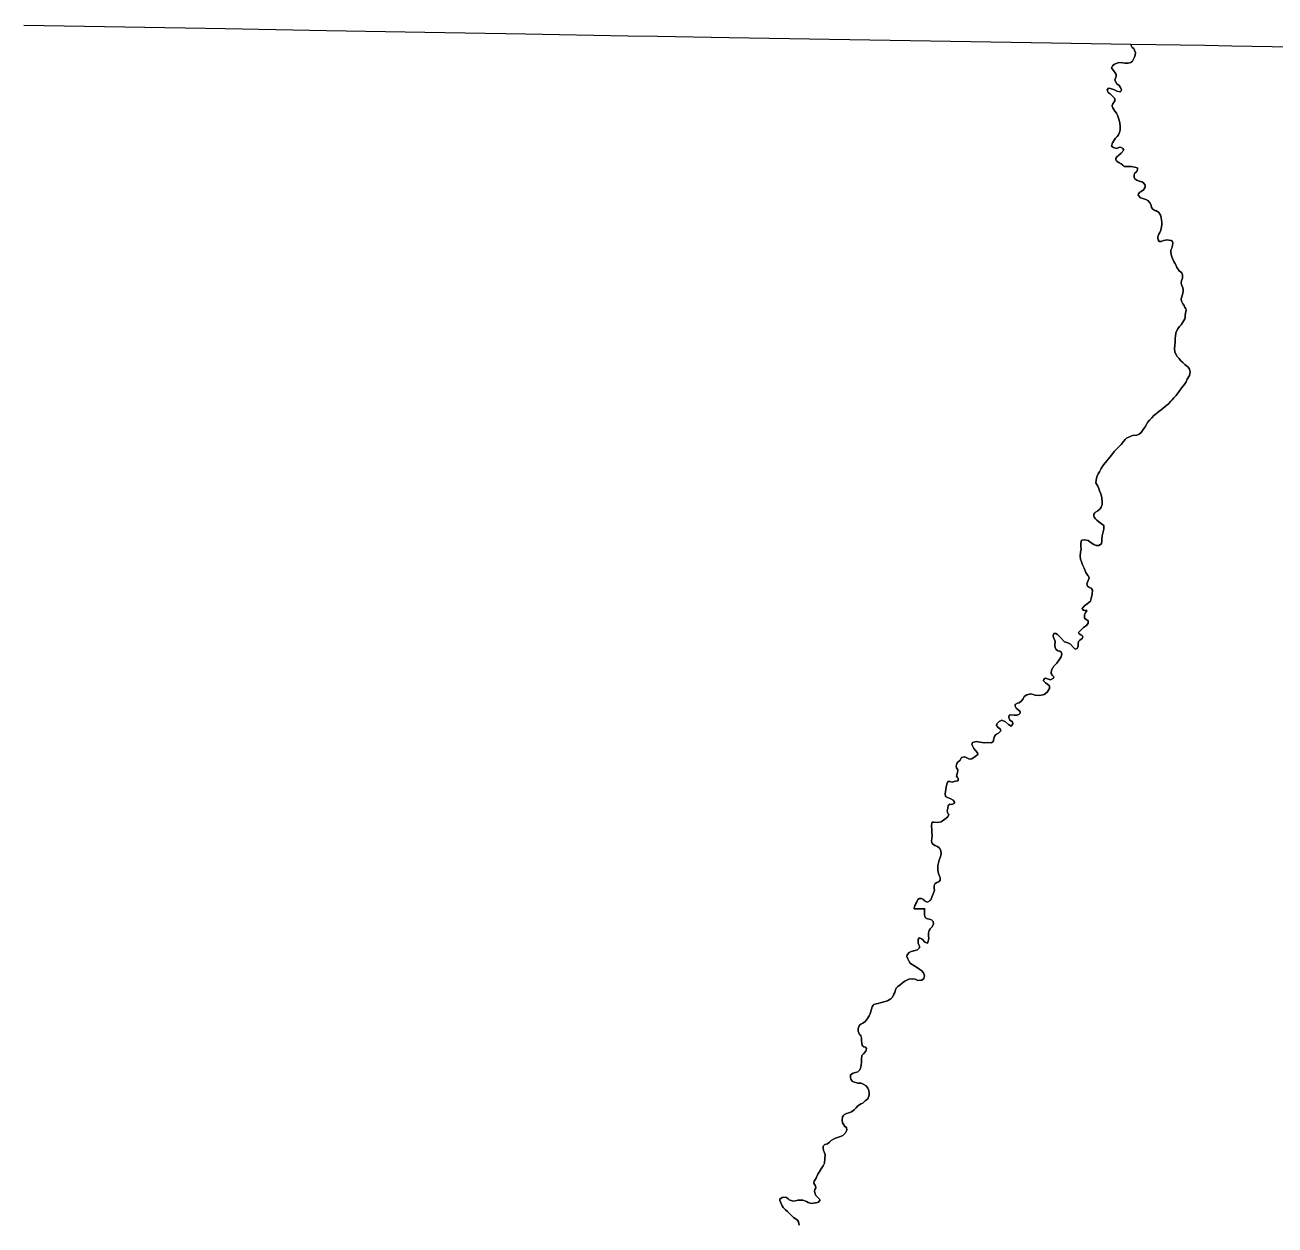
# Model space of a CAD drawing. Header units: inches. Extents: x 141448 to 685535, y 3466439 to 4099221.
# Drawn here: x 345235 to 365205, y 4077116 to 4096286 of the extents above; entities that cross this region are included whole.
import ezdxf

# ---------------------------------------------------------------- set-up
doc = ezdxf.new("R2010")
doc.units = ezdxf.units.IN
doc.header["$MEASUREMENT"] = 0
doc.layers.add('az_county', color=7, linetype='Continuous')

msp = doc.modelspace()

# ---------------------------------------------------------------- linework, layer by layer
at = {"layer": 'az_county'}
for points in [[(345214.1875, 4096285.5), (346829.46875, 4096256.75), (348433.5625, 4096228.25), (350051.03125, 4096199.75), (351625.03125, 4096171.75), (353228.65625, 4096143.25), (354863.4375, 4096114.5), (355340.75, 4096106.25), (356482.75, 4096087.25), (358087.9375, 4096060.75), (359699.84375, 4096034.25), (361306.84375, 4096008), (362907.25, 4095981.75), (362907.03125, 4095957.75), (362924.03125, 4095927.25), (362946.9375, 4095912), (362977.4375, 4095840.75), (362969.75, 4095805.25), (362959.65625, 4095772.25), (362941.84375, 4095739.25), (362926.65625, 4095708.75), (362904.53125, 4095693.25), (362904.4375, 4095688.25), (362858.03125, 4095678.25), (362807.25, 4095675.75), (362774.25, 4095680.75), (362708.25, 4095685.75), (362642.15625, 4095658), (362606.65625, 4095632.5), (362593.9375, 4095599.5), (362637.15625, 4095541.25), (362652.34375, 4095523.25), (362665.15625, 4095495.25), (362665.15625, 4095464.75), (362647.25, 4095409), (362654.9375, 4095383.75), (362680.34375, 4095348), (362713.34375, 4095317.5), (362738.75, 4095287), (362751.4375, 4095248.75), (362738.75, 4095215.75), (362680.34375, 4095226.25), (362639.75, 4095251.5), (362578.75, 4095269.25), (362543.25, 4095274.25), (362525.4375, 4095251.5), (362540.65625, 4095208.25), (362573.75, 4095185.25), (362601.65625, 4095154.75), (362644.84375, 4095109.25), (362644.84375, 4095076.25), (362627.0625, 4095043.25), (362614.375, 4095027.75), (362604.28125, 4095000), (362604.28125, 4094982.25), (362611.875, 4094961.75), (362645.28125, 4094910.5), (362649.96875, 4094903.25), (362670.28125, 4094875.5), (362688.0625, 4094847.5), (362700.78125, 4094812), (362716.0625, 4094763.75), (362726.1875, 4094715.25), (362733.78125, 4094667.25), (362733.78125, 4094618.75), (362726.1875, 4094585.75), (362703.375, 4094532.5), (362685.6875, 4094502), (362657.6875, 4094476.75), (362634.78125, 4094443.75), (362609.46875, 4094405.5), (362594.1875, 4094349.5), (362622.1875, 4094326.75), (362672.96875, 4094314), (362708.46875, 4094329.25), (362736.46875, 4094331.75), (362774.46875, 4094311.5), (362787.28125, 4094283.5), (362749.1875, 4094240.25), (362703.46875, 4094202.25), (362677.96875, 4094179.25), (362662.78125, 4094154), (362660.28125, 4094128.5), (362678.0625, 4094108.25), (362713.6875, 4094085.25), (362749.1875, 4094067.75), (362771.96875, 4094047.25), (362797.46875, 4094027), (362825.375, 4094024.25), (362865.96875, 4094027), (362881.46875, 4094026), (362911.6875, 4094024.25), (363005.6875, 4094001.75), (363010.78125, 4093976.25), (362995.5625, 4093945.75), (362967.6875, 4093917.75), (362952.375, 4093894.75), (362952.40625, 4093856.75), (362967.71875, 4093826.25), (362998.21875, 4093806), (363033.71875, 4093793.25), (363076.8125, 4093780.5), (363104.8125, 4093762.75), (363130.21875, 4093727.25), (363132.8125, 4093696.75), (363102.3125, 4093653.5), (363069.3125, 4093625.75), (363043.90625, 4093612.75), (363023.59375, 4093587.5), (363021, 4093567.25), (363054, 4093526.5), (363094.71875, 4093511.25), (363143, 4093498.75), (363173.40625, 4093480.75), (363209, 4093440.25), (363224.21875, 4093402), (363234.40625, 4093369), (363252.21875, 4093341.25), (363285.21875, 4093323.25), (363310.59375, 4093315.75), (363348.71875, 4093292.75), (363374.09375, 4093249.5), (363386.8125, 4093208.75), (363391.90625, 4093168), (363399.5, 4093137.5), (363397, 4093097), (363391.90625, 4093059), (363379.21875, 4093008), (363366.5, 4092970), (363351.3125, 4092942), (363338.59375, 4092919), (363335.40625, 4092895.5), (363333.5, 4092881), (363338.59375, 4092853), (363353.8125, 4092827.5), (363384.3125, 4092827.5), (363425, 4092840.5), (363452.90625, 4092850.5), (363483.3125, 4092853), (363511.3125, 4092850.5), (363544.3125, 4092840.5), (363564.71875, 4092825), (363574.8125, 4092805), (363569.71875, 4092764), (363557, 4092718.5), (363541.84375, 4092688), (363539.34375, 4092657.5), (363546.9375, 4092619.5), (363557.125, 4092583.75), (363569.84375, 4092556), (363587.53125, 4092507.5), (363602.84375, 4092482), (363625.75, 4092444), (363638.34375, 4092413.5), (363651.125, 4092390.75), (363671.4375, 4092357.75), (363694.34375, 4092342.5), (363717.125, 4092327.25), (363727.34375, 4092294), (363727.34375, 4092243.5), (363712.03125, 4092202.75), (363704.53125, 4092162), (363709.53125, 4092139.25), (363714.625, 4092121.5), (363732.4375, 4092086), (363740.03125, 4092058), (363737.53125, 4092027.5), (363727.34375, 4091979), (363714.75, 4091941), (363707.03125, 4091915.5), (363704.53125, 4091898), (363709.625, 4091872.5), (363727.34375, 4091844.5), (363735.03125, 4091829.25), (363752.84375, 4091806.5), (363760.4375, 4091783.5), (363768.03125, 4091768.25), (363778.25, 4091750.5), (363788.34375, 4091727.5), (363773.125, 4091682), (363770.625, 4091646.5), (363768.03125, 4091618.5), (363763.03125, 4091590.5), (363735.0625, 4091537), (363704.65625, 4091496.5), (363681.78125, 4091468.5), (363651.28125, 4091430.5), (363628.46875, 4091382), (363613.28125, 4091323.5), (363610.78125, 4091270.5), (363608.15625, 4091219.5), (363603.0625, 4091171.25), (363600.5625, 4091112.75), (363605.65625, 4091064.5), (363618.375, 4091026.5), (363641.28125, 4090991), (363674.28125, 4090955.5), (363697.0625, 4090927.5), (363730.15625, 4090891.75), (363763.15625, 4090861.5), (363791.0625, 4090841), (363816.5625, 4090820.5), (363836.875, 4090787.5), (363846.96875, 4090747), (363839.375, 4090688.5), (363803.875, 4090627.5), (363783.5625, 4090584.5), (363753.0625, 4090538.5), (363717.5625, 4090493), (363684.5625, 4090447.25), (363661.6875, 4090419.25), (363623.59375, 4090368.5), (363588.09375, 4090327.75), (363562.6875, 4090300), (363539.8125, 4090274.5), (363501.6875, 4090236.25), (363448.40625, 4090190.5), (363417.90625, 4090165), (363384.90625, 4090137.25), (363346.8125, 4090109.25), (363319, 4090085), (363308.8125, 4090076.25), (363270.59375, 4090048.25), (363235.09375, 4090010), (363202.09375, 4089974.5), (363169.09375, 4089936.5), (363151.3125, 4089901), (363128.40625, 4089865.5), (363098, 4089824.5), (363065, 4089774), (363034.5, 4089751), (362999, 4089735.75), (362930.40625, 4089725.5), (362879.59375, 4089707.75), (362833.90625, 4089685), (362813.3125, 4089664.25), (362783.09375, 4089634), (362745, 4089583.25), (362719.59375, 4089555.5), (362684.09375, 4089519.75), (362640.90625, 4089476.5), (362592.6875, 4089415.5), (362470.8125, 4089265.5), (362455.59375, 4089245.5), (362427.625, 4089202), (362399.84375, 4089148.75), (362379.4375, 4089113.25), (362359.125, 4089070), (362346.4375, 4089014), (362343.9375, 4088973.5), (362371.84375, 4088920), (362392.125, 4088882), (362402.34375, 4088844), (362420.125, 4088798), (362440.4375, 4088737.25), (362443.03125, 4088658.5), (362443.03125, 4088628), (362430.34375, 4088584.75), (362412.53125, 4088554.25), (362377.03125, 4088523.75), (362338.9375, 4088503.5), (362329.125, 4088493.5), (362308.4375, 4088473), (362308.4375, 4088450), (362316.125, 4088424.75), (362336.4375, 4088399.25), (362356.71875, 4088376.5), (362392.34375, 4088348.5), (362432.9375, 4088318), (362468.4375, 4088290), (362471.03125, 4088234), (362455.84375, 4088165.5), (362443.125, 4088122.5), (362440.625, 4088071.5), (362440.625, 4088038.5), (362432.96875, 4087995.5), (362392.375, 4087970), (362346.65625, 4087970), (362308.5625, 4087987.75), (362267.96875, 4088015.5), (362219.625, 4088048.5), (362153.625, 4088061.5), (362112.9375, 4088053.75), (362100.375, 4088003), (362105.375, 4087957.25), (362107.96875, 4087914), (362097.875, 4087865.75), (362090.15625, 4087802.25), (362097.875, 4087754), (362115.65625, 4087710.75), (362130.875, 4087662.5), (362153.65625, 4087606.5), (362181.65625, 4087540.5), (362217.25, 4087492.25), (362227.375, 4087479.5), (362237.5625, 4087446.5), (362219.75, 4087413.5), (362199.46875, 4087360.25), (362207.15625, 4087322), (362240.15625, 4087299.25), (362268.0625, 4087286.5), (362290.96875, 4087256), (362283.375, 4087195), (362265.5625, 4087124), (362255.375, 4087083.25), (362204.65625, 4087037.5), (362163.96875, 4087007), (362125.875, 4086964), (362130.96875, 4086946), (362153.875, 4086933.5), (362191.96875, 4086938.5), (362199.5625, 4086925.75), (362179.25, 4086898), (362173.0625, 4086884), (362169.0625, 4086875), (362163.96875, 4086862.25), (362164, 4086809), (362181.90625, 4086793.5), (362217.40625, 4086768.25), (362219.90625, 4086730), (362192, 4086692), (362146.28125, 4086659), (362108.1875, 4086621), (362080.28125, 4086595.5), (362065, 4086580.25), (362075.1875, 4086560), (362100.59375, 4086544.5), (362123.5, 4086532), (362136.1875, 4086511.5), (362126, 4086486.25), (362087.90625, 4086458.25), (362067.59375, 4086435.5), (362060, 4086397.25), (362062.5, 4086361.75), (362042.1875, 4086323.5), (362014.28125, 4086316), (361978.6875, 4086346.5), (361935.5, 4086392.25), (361894.90625, 4086415), (361841.59375, 4086430.25), (361785.6875, 4086496.5), (361752.6875, 4086527), (361729.90625, 4086547), (361701.90625, 4086565), (361671.40625, 4086562.5), (361658.6875, 4086532), (361666.40625, 4086496.5), (361686.6875, 4086458.25), (361691.6875, 4086432.75), (361689.1875, 4086382), (361691.78125, 4086341.5), (361704.5, 4086316), (361737.5, 4086290.5), (361768, 4086280.5), (361788.28125, 4086267.75), (361801, 4086239.75), (361790.90625, 4086191.5), (361755.28125, 4086145.75), (361717.1875, 4086092.5), (361663.90625, 4086039), (361653.6875, 4086018.75), (361636, 4085980.5), (361628.40625, 4085927.25), (361643.59375, 4085899.25), (361669, 4085871.5), (361663.90625, 4085851), (361618.1875, 4085825.5), (361572.5, 4085838.25), (361539.5, 4085851), (361514.09375, 4085833.25), (361509, 4085810.5), (361537, 4085774.75), (361577.59375, 4085752), (361603, 4085729), (361603, 4085688.5), (361564.90625, 4085627.5), (361516.6875, 4085592), (361445.59375, 4085574), (361374.5, 4085579), (361305.90625, 4085599.5), (361239.90625, 4085586.75), (361199.1875, 4085558.75), (361181, 4085520.5), (361151.03125, 4085482.5), (361115.4375, 4085457), (361090.03125, 4085454.5), (361054.53125, 4085431.75), (361052.03125, 4085406.5), (361069.71875, 4085370.75), (361100.21875, 4085348), (361133.21875, 4085320), (361134.71875, 4085303.75), (361135.8125, 4085292), (361112.9375, 4085269), (361082.53125, 4085261.5), (361039.3125, 4085261.5), (360986.03125, 4085264), (360958.03125, 4085259), (360953.03125, 4085223.5), (360970.71875, 4085182.75), (361008.9375, 4085152.25), (361013.9375, 4085121.75), (360988.53125, 4085086.25), (360945.4375, 4085111.5), (360897.125, 4085154.75), (360841.21875, 4085180), (360800.625, 4085160), (360762.53125, 4085124.25), (360754.9375, 4085096.5), (360787.9375, 4085055.75), (360815.9375, 4085043), (360823.53125, 4085007.5), (360787.9375, 4084972), (360747.3125, 4084954), (360721.9375, 4084921), (360706.71875, 4084867.5), (360709.21875, 4084844.75), (360676.21875, 4084819.5), (360615.21875, 4084824.5), (360564.53125, 4084819.5), (360490.8125, 4084829.5), (360434.9375, 4084837), (360374.03125, 4084822), (360363.9375, 4084791.5), (360391.8125, 4084728), (360419.71875, 4084697.5), (360452.71875, 4084659.25), (360455.3125, 4084634), (360417.21875, 4084598.5), (360363.9375, 4084565.25), (360323.21875, 4084555), (360272.4375, 4084583), (360249.625, 4084595.75), (360198.8125, 4084583), (360173.4375, 4084540), (360140.4375, 4084509.5), (360122.625, 4084489), (360109.9375, 4084443.25), (360115.03125, 4084418), (360137.9375, 4084387.5), (360130.3125, 4084344.25), (360117.625, 4084285.75), (360127.71875, 4084270.5), (360143.03125, 4084252.75), (360145.53125, 4084212), (360102.4375, 4084204.5), (360077.03125, 4084202), (360046.53125, 4084191.75), (360008.4375, 4084199.5), (359975.4375, 4084199.5), (359967.8125, 4084176.5), (359952.53125, 4084118), (359944.96875, 4084067.25), (359934.84375, 4084006.25), (359939.96875, 4083963), (359970.46875, 4083942.75), (360023.75, 4083922.5), (360061.84375, 4083904.75), (360082.15625, 4083869), (360082.15625, 4083854), (360052.34375, 4083838), (360038.96875, 4083831), (360008.5625, 4083838.5), (359985.65625, 4083815.75), (359975.5625, 4083775), (359965.34375, 4083729.5), (359980.5625, 4083688.75), (359993.25, 4083676), (359980.5625, 4083635.5), (359932.34375, 4083597.25), (359868.96875, 4083554), (359815.5625, 4083546.5), (359754.5625, 4083551.5), (359729.25, 4083549), (359721.5625, 4083538.75), (359719.0625, 4083488), (359721.5625, 4083432), (359724.15625, 4083391.5), (359729.25, 4083333), (359724.15625, 4083292.5), (359716.5625, 4083246.5), (359726.75, 4083208.5), (359769.96875, 4083180.5), (359815.5625, 4083163), (359843.5625, 4083137.5), (359866.46875, 4083096.75), (359871.5625, 4083041), (359853.75, 4082985), (359838.5625, 4082944.5), (359818.25, 4082860.5), (359815.6875, 4082812.25), (359820.78125, 4082784.25), (359828.5, 4082733.5), (359841.09375, 4082698), (359853.78125, 4082667.5), (359853.78125, 4082621.75), (359836.09375, 4082599), (359800.5, 4082586), (359775.09375, 4082568.5), (359759.875, 4082540.5), (359759.875, 4082489.5), (359762.5, 4082464), (359752.28125, 4082431), (359734.5, 4082377.75), (359704.09375, 4082311.75), (359691.375, 4082299), (359676.09375, 4082281.25), (359645.6875, 4082271), (359607.59375, 4082294), (359587.28125, 4082314.25), (359569, 4082324), (359559.28125, 4082329.5), (359526.28125, 4082329.5), (359500.875, 4082314.25), (359480.59375, 4082278.5), (359465.375, 4082253.25), (359459.59375, 4082237), (359452.59375, 4082217.5), (359440, 4082179.5), (359438.59375, 4082167), (359566.375, 4082165), (359608.1875, 4082164.25), (359607.1875, 4082151.5), (359607.1875, 4082123.75), (359604.59375, 4082078), (359609.6875, 4082042.5), (359619.78125, 4082024.5), (359652.78125, 4082006.75), (359683.28125, 4082001.5), (359716.28125, 4081989), (359744.09375, 4081966), (359746.59375, 4081925.25), (359728.875, 4081877), (359698.375, 4081846.5), (359680.59375, 4081818.5), (359670.5, 4081778), (359667.875, 4081734.75), (359673, 4081694), (359665.28125, 4081651), (359652.59375, 4081620.5), (359609.5, 4081633), (359571.5, 4081676.5), (359556.09375, 4081687), (359538.5, 4081699.5), (359518.1875, 4081702), (359505.5, 4081674), (359505.5, 4081641), (359502.875, 4081615.5), (359513, 4081592.5), (359525.6875, 4081572.25), (359525.6875, 4081544.25), (359492.6875, 4081511.25), (359457.09375, 4081501), (359393.6875, 4081486), (359358.1875, 4081470.75), (359330.3125, 4081432.5), (359325.21875, 4081404.75), (359337.8125, 4081369), (359363.21875, 4081315.75), (359381.03125, 4081295.5), (359408.8125, 4081275), (359449.53125, 4081249.5), (359492.625, 4081224), (359528.125, 4081198.5), (359549.03125, 4081185), (359556.03125, 4081180.75), (359591.53125, 4081142.5), (359604.125, 4081094.5), (359594.03125, 4081053.5), (359561.03125, 4081028.25), (359546.625, 4081026.5), (359500.125, 4081020.75), (359454.40625, 4081041), (359418.90625, 4081048.75), (359355.53125, 4081041.25), (359289.53125, 4081013.5), (359253.90625, 4080985.5), (359215.8125, 4080950), (359180.3125, 4080927), (359154.90625, 4080901.5), (359134.625, 4080858.5), (359132.03125, 4080830.5), (359116.8125, 4080802.5), (359094.03125, 4080754.25), (359068.53125, 4080726.5), (359012.71875, 4080696), (358977.125, 4080685.75), (358916.3125, 4080670.5), (358875.625, 4080658), (358865.53125, 4080655.5), (358832.53125, 4080650.5), (358794.53125, 4080640.25), (358785.53125, 4080626.75), (358769.125, 4080602), (358758.90625, 4080564), (358748.71875, 4080533.5), (358741.125, 4080503), (358733.53125, 4080477.5), (358720.8125, 4080454.75), (358682.625, 4080396.5), (358657.3125, 4080368.5), (358621.8125, 4080340.5), (358588.8125, 4080322.75), (358565.90625, 4080310), (358545.625, 4080254), (358548.125, 4080213.5), (358555.71875, 4080183), (358568.40625, 4080157.5), (358588.625, 4080142.25), (358598.8125, 4080099), (358596.21875, 4080061), (358611.4375, 4079982), (358636.84375, 4079964.25), (358664.75, 4079954), (358679.9375, 4079933.75), (358667.25, 4079890.5), (358629.15625, 4079850), (358606.34375, 4079822), (358601.15625, 4079771), (358601.15625, 4079723), (358593.5625, 4079667), (358585.9375, 4079639), (358570.65625, 4079595.75), (358537.65625, 4079560.25), (358502.15625, 4079552.5), (358464.0625, 4079542.5), (358423.4375, 4079514.5), (358423.4375, 4079476.5), (358428.5625, 4079446), (358448.75, 4079415.5), (358469.0625, 4079400.25), (358540.15625, 4079382.5), (358593.34375, 4079379.75), (358623.84375, 4079367), (358672.0625, 4079339), (358702.4375, 4079303.5), (358717.65625, 4079262.5), (358720.15625, 4079222), (358720.15625, 4079189), (358697.34375, 4079130.5), (358659.15625, 4079097.5), (358618.65625, 4079064.5), (358588.15625, 4079049.5), (358567.15625, 4079036.5), (358542.4375, 4079021.5), (358512.0625, 4078988.5), (358484.0625, 4078958), (358438.34375, 4078922.5), (358395.15625, 4078909.75), (358359.65625, 4078897), (358329.25, 4078879.25), (358308.9375, 4078864), (358293.65625, 4078841.25), (358288.5625, 4078790.5), (358296.15625, 4078749.75), (358313.9375, 4078716.5), (358331.65625, 4078691.25), (358357.0625, 4078673.5), (358362.09375, 4078632.75), (358341.78125, 4078587), (358298.6875, 4078546.5), (358263.09375, 4078528.5), (358217.375, 4078516), (358181.875, 4078500.75), (358148.875, 4078485.5), (358115.875, 4078467.75), (358085.46875, 4078440), (358054.96875, 4078414.5), (358011.875, 4078399.25), (357988.96875, 4078376.5), (357983.875, 4078341), (357994.09375, 4078305.25), (358004.1875, 4078282.5), (358019.375, 4078234), (358014.28125, 4078180.5), (358006.59375, 4078104.5), (357986.28125, 4078061.25), (357955.78125, 4078010.5), (357922.78125, 4077962), (357902.46875, 4077929), (357879.59375, 4077881), (357872.46875, 4077865.5), (357864.375, 4077848), (357844.09375, 4077815), (357838.96875, 4077784.5), (357854.1875, 4077759), (357864.375, 4077743.5), (357869.59375, 4077710.5), (357854.1875, 4077682.5), (357849.09375, 4077649.5), (357856.6875, 4077614), (357867.1875, 4077588.5), (357902.28125, 4077553), (357922.59375, 4077535), (357937.78125, 4077517.5), (357912.375, 4077481.75), (357876.875, 4077471.5), (357864.96875, 4077469.5), (357800.6875, 4077459), (357747.46875, 4077474.5), (357719.59375, 4077489.5), (357661.1875, 4077512.5), (357610.46875, 4077515), (357582.59375, 4077510), (357564.78125, 4077507.5), (357506.375, 4077497.5), (357445.59375, 4077515.5), (357427.78125, 4077533), (357399.875, 4077556), (357356.6875, 4077558.5), (357333.875, 4077553.5), (357293.28125, 4077528.25), (357293.28125, 4077508), (357308.46875, 4077467.25), (357325.46875, 4077435), (357331.28125, 4077424), (357349.09375, 4077393.5), (357387.09375, 4077358), (357417.59375, 4077330), (357447.96875, 4077299.25), (357478.375, 4077268.75), (357511.375, 4077235.5), (357554.46875, 4077210.25), (357577.28125, 4077192.5), (357592.59375, 4077167), (357605.1875, 4077113.5)], [(357605.1875, 4077113.5), (357592.59375, 4077167), (357577.28125, 4077192.5), (357554.46875, 4077210.25), (357511.375, 4077235.5), (357478.375, 4077268.75), (357447.96875, 4077299.25), (357417.59375, 4077330), (357387.09375, 4077358), (357349.09375, 4077393.5), (357331.28125, 4077424), (357325.46875, 4077435), (357308.46875, 4077467.25), (357293.28125, 4077508), (357293.28125, 4077528.25), (357333.875, 4077553.5), (357356.6875, 4077558.5), (357399.875, 4077556), (357427.78125, 4077533), (357445.59375, 4077515.5), (357506.375, 4077497.5), (357564.78125, 4077507.5), (357582.59375, 4077510), (357610.46875, 4077515), (357661.1875, 4077512.5), (357719.59375, 4077489.5), (357747.46875, 4077474.5), (357800.6875, 4077459), (357864.96875, 4077469.5), (357876.875, 4077471.5), (357912.375, 4077481.75), (357937.78125, 4077517.5), (357922.59375, 4077535), (357902.28125, 4077553), (357867.1875, 4077588.5), (357856.6875, 4077614), (357849.09375, 4077649.5), (357854.1875, 4077682.5), (357869.59375, 4077710.5), (357864.375, 4077743.5), (357854.1875, 4077759), (357838.96875, 4077784.5), (357844.09375, 4077815), (357864.375, 4077848), (357872.46875, 4077865.5), (357879.59375, 4077881), (357902.46875, 4077929), (357922.78125, 4077962), (357955.78125, 4078010.5), (357986.28125, 4078061.25), (358006.59375, 4078104.5), (358014.28125, 4078180.5), (358019.375, 4078234), (358004.1875, 4078282.5), (357994.09375, 4078305.25), (357983.875, 4078341), (357988.96875, 4078376.5), (358011.875, 4078399.25), (358054.96875, 4078414.5), (358085.46875, 4078440), (358115.875, 4078467.75), (358148.875, 4078485.5), (358181.875, 4078500.75), (358217.375, 4078516), (358263.09375, 4078528.5), (358298.6875, 4078546.5), (358341.78125, 4078587), (358362.09375, 4078632.75), (358357.0625, 4078673.5), (358331.65625, 4078691.25), (358313.9375, 4078716.5), (358296.15625, 4078749.75), (358288.5625, 4078790.5), (358293.65625, 4078841.25), (358308.9375, 4078864), (358329.25, 4078879.25), (358359.65625, 4078897), (358395.15625, 4078909.75), (358438.34375, 4078922.5), (358484.0625, 4078958), (358512.0625, 4078988.5), (358542.4375, 4079021.5), (358567.15625, 4079036.5), (358588.15625, 4079049.5), (358618.65625, 4079064.5), (358659.15625, 4079097.5), (358697.34375, 4079130.5), (358720.15625, 4079189), (358720.15625, 4079222), (358717.65625, 4079262.5), (358702.4375, 4079303.5), (358672.0625, 4079339), (358623.84375, 4079367), (358593.34375, 4079379.75), (358540.15625, 4079382.5), (358469.0625, 4079400.25), (358448.75, 4079415.5), (358428.5625, 4079446), (358423.4375, 4079476.5), (358423.4375, 4079514.5), (358464.0625, 4079542.5), (358502.15625, 4079552.5), (358537.65625, 4079560.25), (358570.65625, 4079595.75), (358585.9375, 4079639), (358593.5625, 4079667), (358601.15625, 4079723), (358601.15625, 4079771), (358606.34375, 4079822), (358629.15625, 4079850), (358667.25, 4079890.5), (358679.9375, 4079933.75), (358664.75, 4079954), (358636.84375, 4079964.25), (358611.4375, 4079982), (358596.21875, 4080061), (358598.8125, 4080099), (358588.625, 4080142.25), (358568.40625, 4080157.5), (358555.71875, 4080183), (358548.125, 4080213.5), (358545.625, 4080254), (358565.90625, 4080310), (358588.8125, 4080322.75), (358621.8125, 4080340.5), (358657.3125, 4080368.5), (358682.625, 4080396.5), (358720.8125, 4080454.75), (358733.53125, 4080477.5), (358741.125, 4080503), (358748.71875, 4080533.5), (358758.90625, 4080564), (358769.125, 4080602), (358785.53125, 4080626.75), (358794.53125, 4080640.25), (358832.53125, 4080650.5), (358865.53125, 4080655.5), (358875.625, 4080658), (358916.3125, 4080670.5), (358977.125, 4080685.75), (359012.71875, 4080696), (359068.53125, 4080726.5), (359094.03125, 4080754.25), (359116.8125, 4080802.5), (359132.03125, 4080830.5), (359134.625, 4080858.5), (359154.90625, 4080901.5), (359180.3125, 4080927), (359215.8125, 4080950), (359253.90625, 4080985.5), (359289.53125, 4081013.5), (359355.53125, 4081041.25), (359418.90625, 4081048.75), (359454.40625, 4081041), (359500.125, 4081020.75), (359546.625, 4081026.5), (359561.03125, 4081028.25), (359594.03125, 4081053.5), (359604.125, 4081094.5), (359591.53125, 4081142.5), (359556.03125, 4081180.75), (359549.03125, 4081185), (359528.125, 4081198.5), (359492.625, 4081224), (359449.53125, 4081249.5), (359408.8125, 4081275), (359381.03125, 4081295.5), (359363.21875, 4081315.75), (359337.8125, 4081369), (359325.21875, 4081404.75), (359330.3125, 4081432.5), (359358.1875, 4081470.75), (359393.6875, 4081486), (359457.09375, 4081501), (359492.6875, 4081511.25), (359525.6875, 4081544.25), (359525.6875, 4081572.25), (359513, 4081592.5), (359502.875, 4081615.5), (359505.5, 4081641), (359505.5, 4081674), (359518.1875, 4081702), (359538.5, 4081699.5), (359556.09375, 4081687), (359571.5, 4081676.5), (359609.5, 4081633), (359652.59375, 4081620.5), (359665.28125, 4081651), (359673, 4081694), (359667.875, 4081734.75), (359670.5, 4081778), (359680.59375, 4081818.5), (359698.375, 4081846.5), (359728.875, 4081877), (359746.59375, 4081925.25), (359744.09375, 4081966), (359716.28125, 4081989), (359683.28125, 4082001.5), (359652.78125, 4082006.75), (359619.78125, 4082024.5), (359609.6875, 4082042.5), (359604.59375, 4082078), (359607.1875, 4082123.75), (359607.1875, 4082151.5), (359608.1875, 4082164.25), (359566.375, 4082165), (359438.59375, 4082167), (359440, 4082179.5), (359452.59375, 4082217.5), (359459.59375, 4082237), (359465.375, 4082253.25), (359480.59375, 4082278.5), (359500.875, 4082314.25), (359526.28125, 4082329.5), (359559.28125, 4082329.5), (359569, 4082324), (359587.28125, 4082314.25), (359607.59375, 4082294), (359645.6875, 4082271), (359676.09375, 4082281.25), (359691.375, 4082299), (359704.09375, 4082311.75), (359734.5, 4082377.75), (359752.28125, 4082431), (359762.5, 4082464), (359759.875, 4082489.5), (359759.875, 4082540.5), (359775.09375, 4082568.5), (359800.5, 4082586), (359836.09375, 4082599), (359853.78125, 4082621.75), (359853.78125, 4082667.5), (359841.09375, 4082698), (359828.5, 4082733.5), (359820.78125, 4082784.25), (359815.6875, 4082812.25), (359818.25, 4082860.5), (359838.5625, 4082944.5), (359853.75, 4082985), (359871.5625, 4083041), (359866.46875, 4083096.75), (359843.5625, 4083137.5), (359815.5625, 4083163), (359769.96875, 4083180.5), (359726.75, 4083208.5), (359716.5625, 4083246.5), (359724.15625, 4083292.5), (359729.25, 4083333), (359724.15625, 4083391.5), (359721.5625, 4083432), (359719.0625, 4083488), (359721.5625, 4083538.75), (359729.25, 4083549), (359754.5625, 4083551.5), (359815.5625, 4083546.5), (359868.96875, 4083554), (359932.34375, 4083597.25), (359980.5625, 4083635.5), (359993.25, 4083676), (359980.5625, 4083688.75), (359965.34375, 4083729.5), (359975.5625, 4083775), (359985.65625, 4083815.75), (360008.5625, 4083838.5), (360038.96875, 4083831), (360052.34375, 4083838), (360082.15625, 4083854), (360082.15625, 4083869), (360061.84375, 4083904.75), (360023.75, 4083922.5), (359970.46875, 4083942.75), (359939.96875, 4083963), (359934.84375, 4084006.25), (359944.96875, 4084067.25), (359952.53125, 4084118), (359967.8125, 4084176.5), (359975.4375, 4084199.5), (360008.4375, 4084199.5), (360046.53125, 4084191.75), (360077.03125, 4084202), (360102.4375, 4084204.5), (360145.53125, 4084212), (360143.03125, 4084252.75), (360127.71875, 4084270.5), (360117.625, 4084285.75), (360130.3125, 4084344.25), (360137.9375, 4084387.5), (360115.03125, 4084418), (360109.9375, 4084443.25), (360122.625, 4084489), (360140.4375, 4084509.5), (360173.4375, 4084540), (360198.8125, 4084583), (360249.625, 4084595.75), (360272.4375, 4084583), (360323.21875, 4084555), (360363.9375, 4084565.25), (360417.21875, 4084598.5), (360455.3125, 4084634), (360452.71875, 4084659.25), (360419.71875, 4084697.5), (360391.8125, 4084728), (360363.9375, 4084791.5), (360374.03125, 4084822), (360434.9375, 4084837), (360490.8125, 4084829.5), (360564.53125, 4084819.5), (360615.21875, 4084824.5), (360676.21875, 4084819.5), (360709.21875, 4084844.75), (360706.71875, 4084867.5), (360721.9375, 4084921), (360747.3125, 4084954), (360787.9375, 4084972), (360823.53125, 4085007.5), (360815.9375, 4085043), (360787.9375, 4085055.75), (360754.9375, 4085096.5), (360762.53125, 4085124.25), (360800.625, 4085160), (360841.21875, 4085180), (360897.125, 4085154.75), (360945.4375, 4085111.5), (360988.53125, 4085086.25), (361013.9375, 4085121.75), (361008.9375, 4085152.25), (360970.71875, 4085182.75), (360953.03125, 4085223.5), (360958.03125, 4085259), (360986.03125, 4085264), (361039.3125, 4085261.5), (361082.53125, 4085261.5), (361112.9375, 4085269), (361135.8125, 4085292), (361134.71875, 4085303.75), (361133.21875, 4085320), (361100.21875, 4085348), (361069.71875, 4085370.75), (361052.03125, 4085406.5), (361054.53125, 4085431.75), (361090.03125, 4085454.5), (361115.4375, 4085457), (361151.03125, 4085482.5), (361181, 4085520.5), (361199.1875, 4085558.75), (361239.90625, 4085586.75), (361305.90625, 4085599.5), (361374.5, 4085579), (361445.59375, 4085574), (361516.6875, 4085592), (361564.90625, 4085627.5), (361603, 4085688.5), (361603, 4085729), (361577.59375, 4085752), (361537, 4085774.75), (361509, 4085810.5), (361514.09375, 4085833.25), (361539.5, 4085851), (361572.5, 4085838.25), (361618.1875, 4085825.5), (361663.90625, 4085851), (361669, 4085871.5), (361643.59375, 4085899.25), (361628.40625, 4085927.25), (361636, 4085980.5), (361653.6875, 4086018.75), (361663.90625, 4086039), (361717.1875, 4086092.5), (361755.28125, 4086145.75), (361790.90625, 4086191.5), (361801, 4086239.75), (361788.28125, 4086267.75), (361768, 4086280.5), (361737.5, 4086290.5), (361704.5, 4086316), (361691.78125, 4086341.5), (361689.1875, 4086382), (361691.6875, 4086432.75), (361686.6875, 4086458.25), (361666.40625, 4086496.5), (361658.6875, 4086532), (361671.40625, 4086562.5), (361701.90625, 4086565), (361729.90625, 4086547), (361752.6875, 4086527), (361785.6875, 4086496.5), (361841.59375, 4086430.25), (361894.90625, 4086415), (361935.5, 4086392.25), (361978.6875, 4086346.5), (362014.28125, 4086316), (362042.1875, 4086323.5), (362062.5, 4086361.75), (362060, 4086397.25), (362067.59375, 4086435.5), (362087.90625, 4086458.25), (362126, 4086486.25), (362136.1875, 4086511.5), (362123.5, 4086532), (362100.59375, 4086544.5), (362075.1875, 4086560), (362065, 4086580.25), (362080.28125, 4086595.5), (362108.1875, 4086621), (362146.28125, 4086659), (362192, 4086692), (362219.90625, 4086730), (362217.40625, 4086768.25), (362181.90625, 4086793.5), (362164, 4086809), (362163.96875, 4086862.25), (362169.0625, 4086875), (362173.0625, 4086884), (362179.25, 4086898), (362199.5625, 4086925.75), (362191.96875, 4086938.5), (362153.875, 4086933.5), (362130.96875, 4086946), (362125.875, 4086964), (362163.96875, 4087007), (362204.65625, 4087037.5), (362255.375, 4087083.25), (362265.5625, 4087124), (362283.375, 4087195), (362290.96875, 4087256), (362268.0625, 4087286.5), (362240.15625, 4087299.25), (362207.15625, 4087322), (362199.46875, 4087360.25), (362219.75, 4087413.5), (362237.5625, 4087446.5), (362227.375, 4087479.5), (362217.25, 4087492.25), (362181.65625, 4087540.5), (362153.65625, 4087606.5), (362130.875, 4087662.5), (362115.65625, 4087710.75), (362097.875, 4087754), (362090.15625, 4087802.25), (362097.875, 4087865.75), (362107.96875, 4087914), (362105.375, 4087957.25), (362100.375, 4088003), (362112.9375, 4088053.75), (362153.625, 4088061.5), (362219.625, 4088048.5), (362267.96875, 4088015.5), (362308.5625, 4087987.75), (362346.65625, 4087970), (362392.375, 4087970), (362432.96875, 4087995.5), (362440.625, 4088038.5), (362440.625, 4088071.5), (362443.125, 4088122.5), (362455.84375, 4088165.5), (362471.03125, 4088234), (362468.4375, 4088290), (362432.9375, 4088318), (362392.34375, 4088348.5), (362356.71875, 4088376.5), (362336.4375, 4088399.25), (362316.125, 4088424.75), (362308.4375, 4088450), (362308.4375, 4088473), (362329.125, 4088493.5), (362338.9375, 4088503.5), (362377.03125, 4088523.75), (362412.53125, 4088554.25), (362430.34375, 4088584.75), (362443.03125, 4088628), (362443.03125, 4088658.5), (362440.4375, 4088737.25), (362420.125, 4088798), (362402.34375, 4088844), (362392.125, 4088882), (362371.84375, 4088920), (362343.9375, 4088973.5), (362346.4375, 4089014), (362359.125, 4089070), (362379.4375, 4089113.25), (362399.84375, 4089148.75), (362427.625, 4089202), (362455.59375, 4089245.5), (362470.8125, 4089265.5), (362592.6875, 4089415.5), (362640.90625, 4089476.5), (362684.09375, 4089519.75), (362719.59375, 4089555.5), (362745, 4089583.25), (362783.09375, 4089634), (362813.3125, 4089664.25), (362833.90625, 4089685), (362879.59375, 4089707.75), (362930.40625, 4089725.5), (362999, 4089735.75), (363034.5, 4089751), (363065, 4089774), (363098, 4089824.5), (363128.40625, 4089865.5), (363151.3125, 4089901), (363169.09375, 4089936.5), (363202.09375, 4089974.5), (363235.09375, 4090010), (363270.59375, 4090048.25), (363308.8125, 4090076.25), (363319, 4090085), (363346.8125, 4090109.25), (363384.90625, 4090137.25), (363417.90625, 4090165), (363448.40625, 4090190.5), (363501.6875, 4090236.25), (363539.8125, 4090274.5), (363562.6875, 4090300), (363588.09375, 4090327.75), (363623.59375, 4090368.5), (363661.6875, 4090419.25), (363684.5625, 4090447.25), (363717.5625, 4090493), (363753.0625, 4090538.5), (363783.5625, 4090584.5), (363803.875, 4090627.5), (363839.375, 4090688.5), (363846.96875, 4090747), (363836.875, 4090787.5), (363816.5625, 4090820.5), (363791.0625, 4090841), (363763.15625, 4090861.5), (363730.15625, 4090891.75), (363697.0625, 4090927.5), (363674.28125, 4090955.5), (363641.28125, 4090991), (363618.375, 4091026.5), (363605.65625, 4091064.5), (363600.5625, 4091112.75), (363603.0625, 4091171.25), (363608.15625, 4091219.5), (363610.78125, 4091270.5), (363613.28125, 4091323.5), (363628.46875, 4091382), (363651.28125, 4091430.5), (363681.78125, 4091468.5), (363704.65625, 4091496.5), (363735.0625, 4091537), (363763.03125, 4091590.5), (363768.03125, 4091618.5), (363770.625, 4091646.5), (363773.125, 4091682), (363788.34375, 4091727.5), (363778.25, 4091750.5), (363768.03125, 4091768.25), (363760.4375, 4091783.5), (363752.84375, 4091806.5), (363735.03125, 4091829.25), (363727.34375, 4091844.5), (363709.625, 4091872.5), (363704.53125, 4091898), (363707.03125, 4091915.5), (363714.75, 4091941), (363727.34375, 4091979), (363737.53125, 4092027.5), (363740.03125, 4092058), (363732.4375, 4092086), (363714.625, 4092121.5), (363709.53125, 4092139.25), (363704.53125, 4092162), (363712.03125, 4092202.75), (363727.34375, 4092243.5), (363727.34375, 4092294), (363717.125, 4092327.25), (363694.34375, 4092342.5), (363671.4375, 4092357.75), (363651.125, 4092390.75), (363638.34375, 4092413.5), (363625.75, 4092444), (363602.84375, 4092482), (363587.53125, 4092507.5), (363569.84375, 4092556), (363557.125, 4092583.75), (363546.9375, 4092619.5), (363539.34375, 4092657.5), (363541.84375, 4092688), (363557, 4092718.5), (363569.71875, 4092764), (363574.8125, 4092805), (363564.71875, 4092825), (363544.3125, 4092840.5), (363511.3125, 4092850.5), (363483.3125, 4092853), (363452.90625, 4092850.5), (363425, 4092840.5), (363384.3125, 4092827.5), (363353.8125, 4092827.5), (363338.59375, 4092853), (363333.5, 4092881), (363335.40625, 4092895.5), (363338.59375, 4092919), (363351.3125, 4092942), (363366.5, 4092970), (363379.21875, 4093008), (363391.90625, 4093059), (363397, 4093097), (363399.5, 4093137.5), (363391.90625, 4093168), (363386.8125, 4093208.75), (363374.09375, 4093249.5), (363348.71875, 4093292.75), (363310.59375, 4093315.75), (363285.21875, 4093323.25), (363252.21875, 4093341.25), (363234.40625, 4093369), (363224.21875, 4093402), (363209, 4093440.25), (363173.40625, 4093480.75), (363143, 4093498.75), (363094.71875, 4093511.25), (363054, 4093526.5), (363021, 4093567.25), (363023.59375, 4093587.5), (363043.90625, 4093612.75), (363069.3125, 4093625.75), (363102.3125, 4093653.5), (363132.8125, 4093696.75), (363130.21875, 4093727.25), (363104.8125, 4093762.75), (363076.8125, 4093780.5), (363033.71875, 4093793.25), (362998.21875, 4093806), (362967.71875, 4093826.25), (362952.40625, 4093856.75), (362952.375, 4093894.75), (362967.6875, 4093917.75), (362995.5625, 4093945.75), (363010.78125, 4093976.25), (363005.6875, 4094001.75), (362911.6875, 4094024.25), (362881.46875, 4094026), (362865.96875, 4094027), (362825.375, 4094024.25), (362797.46875, 4094027), (362771.96875, 4094047.25), (362749.1875, 4094067.75), (362713.6875, 4094085.25), (362678.0625, 4094108.25), (362660.28125, 4094128.5), (362662.78125, 4094154), (362677.96875, 4094179.25), (362703.46875, 4094202.25), (362749.1875, 4094240.25), (362787.28125, 4094283.5), (362774.46875, 4094311.5), (362736.46875, 4094331.75), (362708.46875, 4094329.25), (362672.96875, 4094314), (362622.1875, 4094326.75), (362594.1875, 4094349.5), (362609.46875, 4094405.5), (362634.78125, 4094443.75), (362657.6875, 4094476.75), (362685.6875, 4094502), (362703.375, 4094532.5), (362726.1875, 4094585.75), (362733.78125, 4094618.75), (362733.78125, 4094667.25), (362726.1875, 4094715.25), (362716.0625, 4094763.75), (362700.78125, 4094812), (362688.0625, 4094847.5), (362670.28125, 4094875.5), (362649.96875, 4094903.25), (362645.28125, 4094910.5), (362611.875, 4094961.75), (362604.28125, 4094982.25), (362604.28125, 4095000), (362614.375, 4095027.75), (362627.0625, 4095043.25), (362644.84375, 4095076.25), (362644.84375, 4095109.25), (362601.65625, 4095154.75), (362573.75, 4095185.25), (362540.65625, 4095208.25), (362525.4375, 4095251.5), (362543.25, 4095274.25), (362578.75, 4095269.25), (362639.75, 4095251.5), (362680.34375, 4095226.25), (362738.75, 4095215.75), (362751.4375, 4095248.75), (362738.75, 4095287), (362713.34375, 4095317.5), (362680.34375, 4095348), (362654.9375, 4095383.75), (362647.25, 4095409), (362665.15625, 4095464.75), (362665.15625, 4095495.25), (362652.34375, 4095523.25), (362637.15625, 4095541.25), (362593.9375, 4095599.5), (362606.65625, 4095632.5), (362642.15625, 4095658), (362708.25, 4095685.75), (362774.25, 4095680.75), (362807.25, 4095675.75), (362858.03125, 4095678.25), (362904.4375, 4095688.25), (362904.53125, 4095693.25), (362926.65625, 4095708.75), (362941.84375, 4095739.25), (362959.65625, 4095772.25), (362969.75, 4095805.25), (362977.4375, 4095840.75), (362946.9375, 4095912), (362924.03125, 4095927.25), (362907.03125, 4095957.75), (362907.25, 4095981.75), (364085.4375, 4095962.25), (364517.53125, 4095955.25), (366129.4375, 4095928.75)]]:
    msp.add_lwpolyline(points, dxfattribs=at)

doc.saveas('drawing.dxf')
